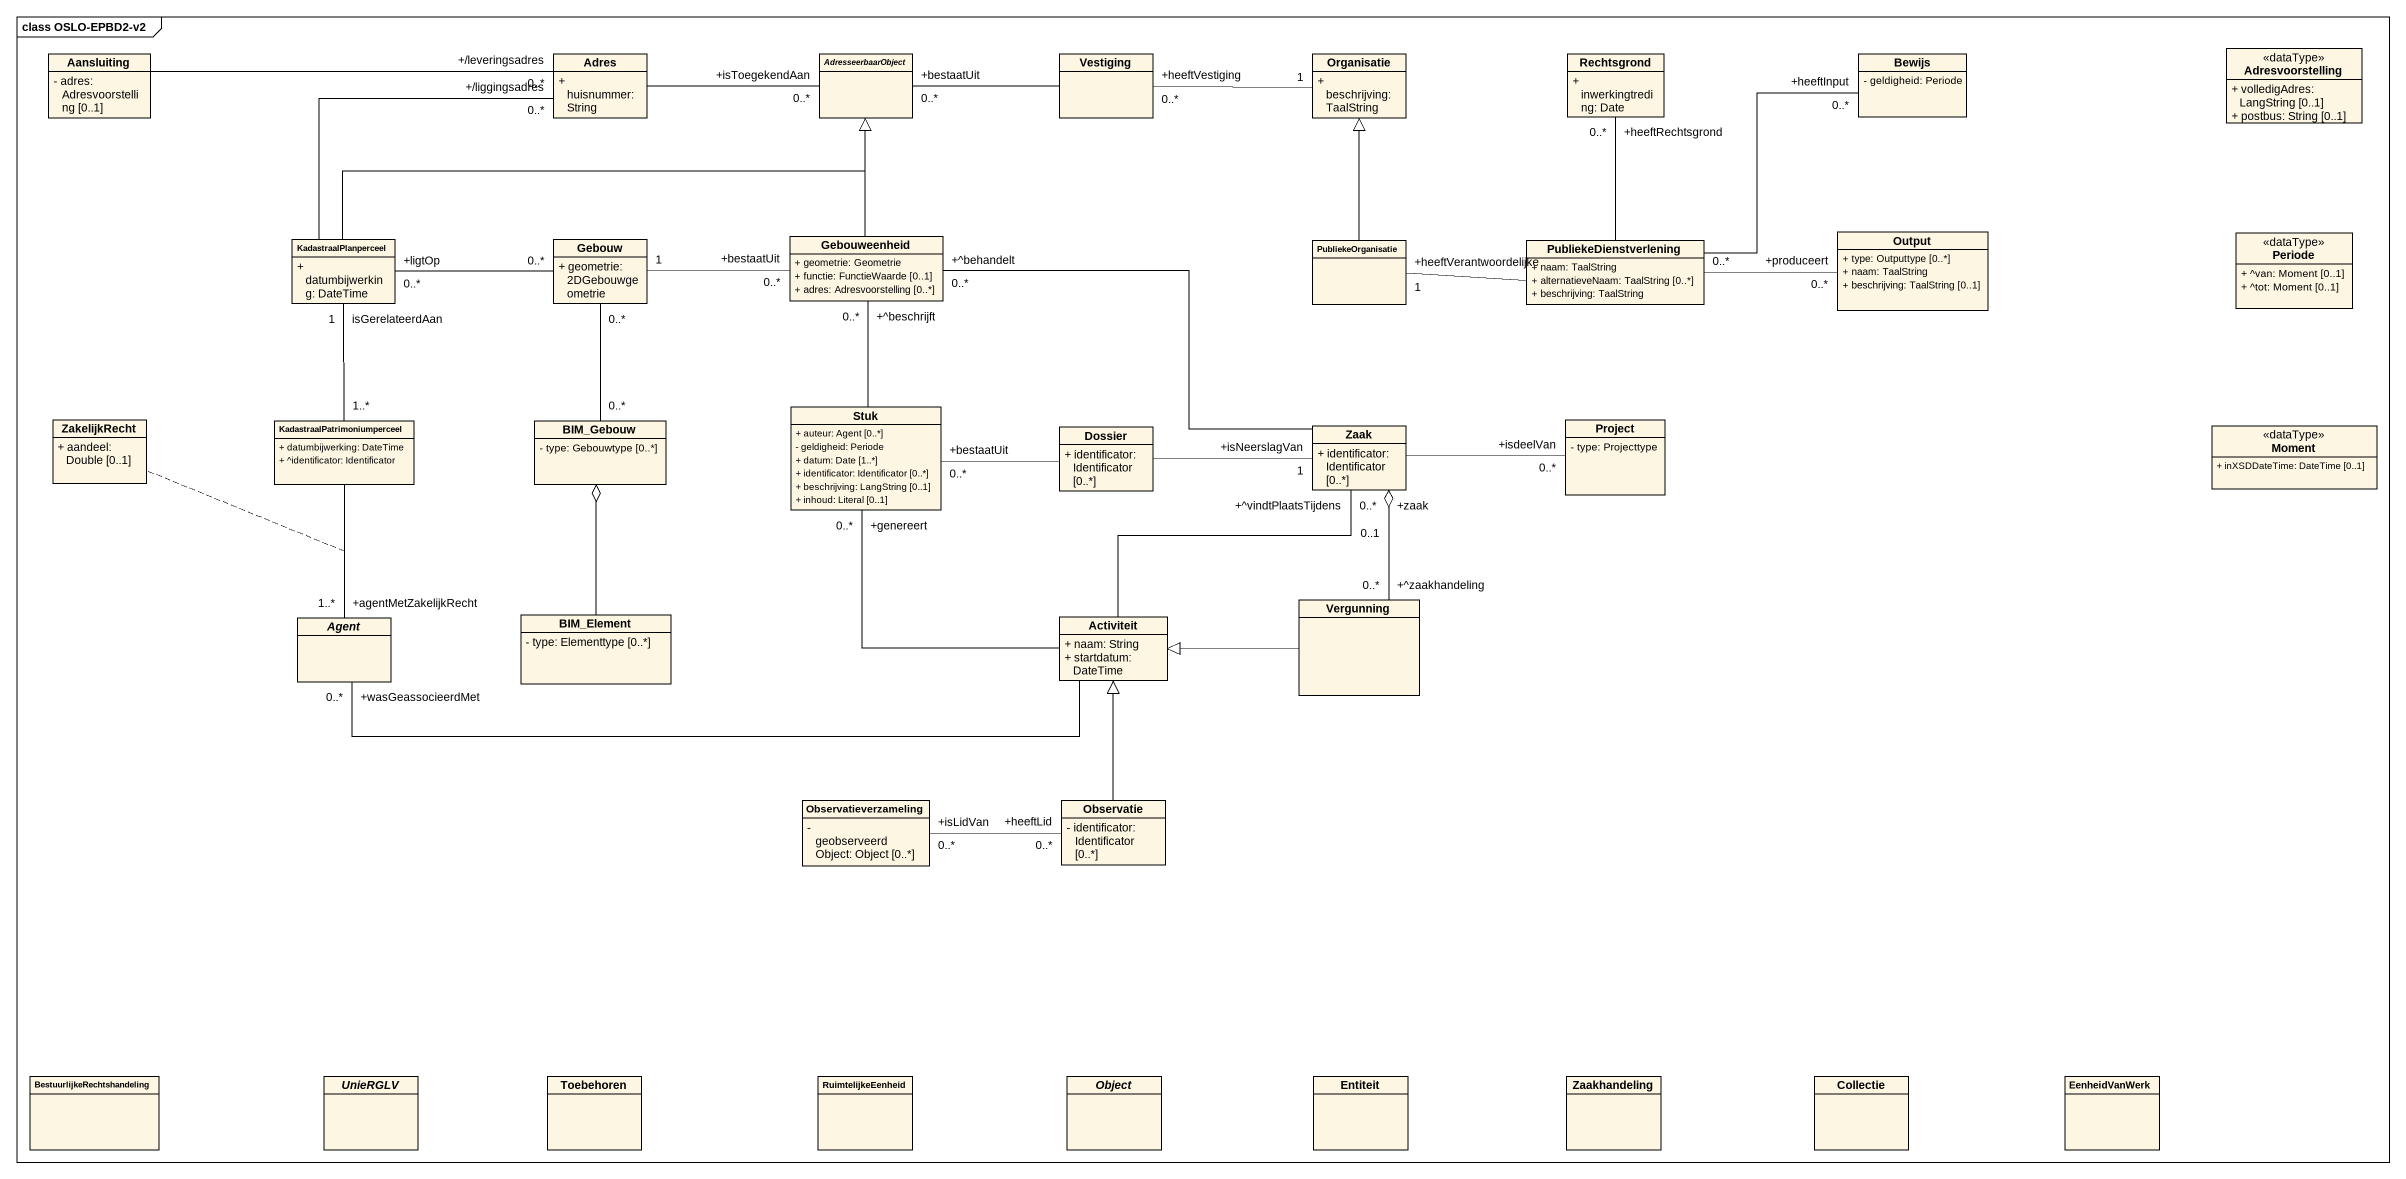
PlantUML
@startuml
mainframe class OSLO-EPBD2-v2
hide circle
hide empty members
skinparam classAttributeIconSize 0
class Aansluiting {
  - adres: Adresvoorstelling [0..1]
}
class Adres {
  + huisnummer: String
}
abstract class AdresseerbaarObject
class Vestiging
class Organisatie {
  + beschrijving: TaalString
}
class Rechtsgrond {
  + inwerkingtreding: Date
}
class Bewijs {
  - geldigheid: Periode
}
class Adresvoorstelling <<dataType>> {
  + volledigAdres: LangString [0..1]
  + postbus: String [0..1]
}
class KadastraalPlanperceel {
  + datumbijwerking: DateTime
}
class Gebouw {
  + geometrie: 2DGebouwgeometrie
}
class Gebouweenheid {
  + geometrie: Geometrie
  + functie: FunctieWaarde [0..1]
  + adres: Adresvoorstelling [0..*]
}
class PubliekeOrganisatie
class PubliekeDienstverlening {
  + naam: TaalString
  + alternatieveNaam: TaalString [0..*]
  + beschrijving: TaalString
}
class Output {
  + type: Outputtype [0..*]
  + naam: TaalString
  + beschrijving: TaalString [0..1]
}
class Periode <<dataType>> {
  + ^van: Moment [0..1]
  + ^tot: Moment [0..1]
}
class ZakelijkRecht {
  + aandeel: Double [0..1]
}
class KadastraalPatrimoniumperceel {
  + datumbijwerking: DateTime
  + ^identificator: Identificator
}
class BIM_Gebouw {
  - type: Gebouwtype [0..*]
}
class Stuk {
  + auteur: Agent [0..*]
  - geldigheid: Periode
  + datum: Date [1..*]
  + identificator: Identificator [0..*]
  + beschrijving: LangString [0..1]
  + inhoud: Literal [0..1]
}
class Dossier {
  + identificator: Identificator [0..*]
}
class Zaak {
  + identificator: Identificator [0..*]
}
class Project {
  - type: Projecttype
}
class Moment <<dataType>> {
  + inXSDDateTime: DateTime [0..1]
}
abstract class "Agent" as Agent_
class BIM_Element {
  - type: Elementtype [0..*]
}
class Activiteit {
  + naam: String
  + startdatum: DateTime
}
class Vergunning
class Observatieverzameling {
  - geobserveerdObject: Object [0..*]
}
class Observatie {
  - identificator: Identificator [0..*]
}
class BestuurlijkeRechtshandeling
abstract class UnieRGLV
class Toebehoren
class RuimtelijkeEenheid
abstract class "Object" as Object_
class Entiteit
class Zaakhandeling
class Collectie
class EenheidVanWerk
Aansluiting -right- "+/leveringsadres\n0..*" Adres
Adres -right- "+isToegekendAan\n0..*" AdresseerbaarObject
AdresseerbaarObject "+bestaatUit\n0..*" -right- Vestiging
Organisatie "1" -left- "+heeftVestiging\n0..*" Vestiging
KadastraalPlanperceel -up- "+/liggingsadres\n0..*" Adres
KadastraalPlanperceel -right-|> AdresseerbaarObject
Gebouw "0..*" -left- "+ligtOp\n0..*" KadastraalPlanperceel
Gebouw "1" -right- "+bestaatUit\n0..*" Gebouweenheid
Gebouw "0..*" -- "0..*" BIM_Gebouw
Gebouweenheid -up-|> AdresseerbaarObject
PubliekeOrganisatie -up-|> Organisatie
PubliekeDienstverlening -up- "+heeftRechtsgrond\n0..*" Rechtsgrond
PubliekeDienstverlening -up- "+heeftInput\n0..*" Bewijs
PubliekeDienstverlening -left- "+heeftVerantwoordelijke\n1" PubliekeOrganisatie
PubliekeDienstverlening "0..*" -right- "+produceert\n0..*" Output
KadastraalPatrimoniumperceel "1..*" -up- "isGerelateerdAan\n1" KadastraalPlanperceel
KadastraalPatrimoniumperceel -- "+agentMetZakelijkRecht\n1..*" Agent_
(KadastraalPatrimoniumperceel, Agent_) .. ZakelijkRecht
Stuk -up- "+^beschrijft\n0..*" Gebouweenheid
Dossier -left- "+bestaatUit\n0..*" Stuk
Dossier -right- "+isNeerslagVan\n1" Zaak
Zaak -left- "+^behandelt\n0..*" Gebouweenheid
Zaak -right- "+isdeelVan\n0..*" Project
Zaak "+zaak\n0..1" o-- "+^zaakhandeling\n0..*" Vergunning
BIM_Element -up-o BIM_Gebouw
Activiteit -up- "+genereert\n0..*" Stuk
Activiteit -up- "+^vindtPlaatsTijdens\n0..*" Zaak
Activiteit -left- "+wasGeassocieerdMet\n0..*" Agent_
Vergunning -left-|> Activiteit
Observatieverzameling "+isLidVan\n0..*" -right- "+heeftLid\n0..*" Observatie
Observatie -up-|> Activiteit
@enduml
